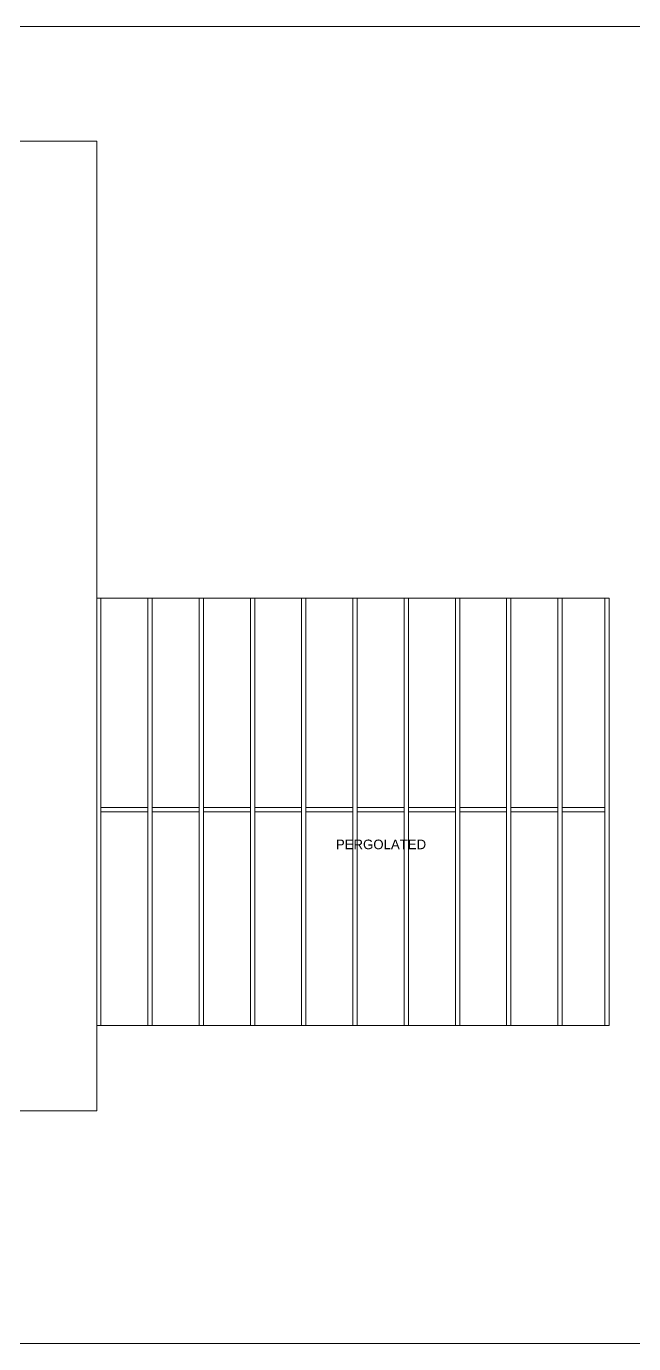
# Model space of a CAD drawing. Header units: inches. Extents: x 347.6 to 376.3, y -51.1 to -35.7.
# Drawn here: x 358.11 to 365.22, y -51.08 to -35.66 of the extents above; entities that cross this region are included whole.
import ezdxf
from ezdxf.enums import TextEntityAlignment as Align

# ---------------------------------------------------------------- set-up
doc = ezdxf.new("R2010")
doc.units = ezdxf.units.IN
doc.header["$LTSCALE"] = 0.4
doc.header["$MEASUREMENT"] = 0
doc.layers.add('CASCO', color=86, linetype='Continuous', lineweight=5)
doc.layers.add('inne_gulv', color=252, linetype='Continuous', lineweight=15)
doc.styles.add('COTA50', font='swissci.ttf', dxfattribs={"height": 0.09})

msp = doc.modelspace()

# ---------------------------------------------------------------- linework, layer by layer
at = {"layer": 'inne_gulv'}
for p, q in [((348.979, -37.005), (358.929, -37.005)), ((358.929, -37.005), (358.929, -42.352)), ((358.929, -42.352), (358.929, -47.352)), ((364.929, -42.352), (358.929, -42.352)), ((358.929, -42.352), (358.929, -47.352)), ((358.979, -42.352), (358.979, -47.352)), ((359.529, -42.352), (359.529, -47.352)), ((359.529, -42.352), (359.529, -47.352)), ((359.579, -42.352), (359.579, -47.352)), ((360.129, -42.352), (360.129, -47.352)), ((360.129, -42.352), (360.129, -47.352)), ((360.129, -42.352), (360.129, -47.352)), ((360.179, -42.352), (360.179, -47.352)), ((360.179, -42.352), (360.179, -47.352)), ((360.729, -42.352), (360.729, -47.352)), ((360.729, -42.352), (360.729, -47.352)), ((360.779, -42.352), (360.779, -47.352)), ((361.329, -42.352), (361.329, -47.352)), ((361.329, -42.352), (361.329, -47.352)), ((361.329, -42.352), (361.329, -47.352)), ((361.379, -42.352), (361.379, -47.352)), ((361.379, -42.352), (361.379, -47.352)), ((361.929, -42.352), (361.929, -47.352)), ((361.929, -42.352), (361.929, -47.352)), ((361.979, -42.352), (361.979, -47.352)), ((362.529, -42.352), (362.529, -47.352)), ((362.529, -42.352), (362.529, -47.352)), ((362.529, -42.352), (362.529, -47.352)), ((362.579, -42.352), (362.579, -47.352)), ((362.579, -42.352), (362.579, -47.352)), ((363.129, -42.352), (363.129, -47.352)), ((363.129, -42.352), (363.129, -47.352)), ((363.179, -42.352), (363.179, -47.352)), ((363.729, -42.352), (363.729, -47.352)), ((363.729, -42.352), (363.729, -47.352)), ((363.729, -42.352), (363.729, -47.352)), ((363.779, -42.352), (363.779, -47.352)), ((363.779, -42.352), (363.779, -47.352)), ((364.329, -42.352), (364.329, -47.352)), ((364.329, -42.352), (364.329, -47.352)), ((364.379, -42.352), (364.379, -47.352)), ((364.879, -42.352), (364.879, -47.352)), ((364.929, -47.352), (364.929, -42.352)), ((364.929, -42.352), (364.929, -47.352)), ((364.929, -42.352), (364.929, -47.352)), ((358.979, -44.802), (359.529, -44.802)), ((358.979, -44.852), (359.529, -44.852)), ((359.579, -44.802), (360.129, -44.802)), ((359.579, -44.852), (360.129, -44.852)), ((360.179, -44.802), (360.729, -44.802)), ((360.179, -44.852), (360.729, -44.852)), ((360.779, -44.802), (361.329, -44.802)), ((360.779, -44.852), (361.329, -44.852)), ((361.379, -44.802), (361.929, -44.802)), ((361.379, -44.852), (361.929, -44.852)), ((361.979, -44.802), (362.529, -44.802)), ((361.979, -44.852), (362.529, -44.852)), ((362.579, -44.802), (363.129, -44.802)), ((362.579, -44.852), (363.129, -44.852)), ((363.179, -44.802), (363.729, -44.802)), ((363.179, -44.852), (363.729, -44.852)), ((363.779, -44.802), (364.329, -44.802)), ((363.779, -44.852), (364.329, -44.852)), ((364.379, -44.802), (364.879, -44.802)), ((364.379, -44.852), (364.879, -44.852)), ((358.929, -47.352), (364.929, -47.352)), ((358.929, -48.352), (358.929, -47.352)), ((358.929, -48.352), (348.979, -48.352))]:
    msp.add_line(p, q, dxfattribs=at)
for points in [[(347.621, -35.662), (376.276, -35.662), (376.276, -51.075), (347.621, -51.075)], [(358.929, -42.352), (364.929, -42.352), (364.929, -47.352), (358.929, -47.352)]]:
    msp.add_lwpolyline(points, close=True, dxfattribs=at)

# ---------------------------------------------------------------- texts
at = {"layer": 'CASCO', "style": 'COTA50', "width": 1.2}
msp.add_text('PERGOLATED', height=0.1125, dxfattribs=at).set_placement((362.258, -45.234, 0.098), align=Align.MIDDLE)

doc.saveas('drawing.dxf')
